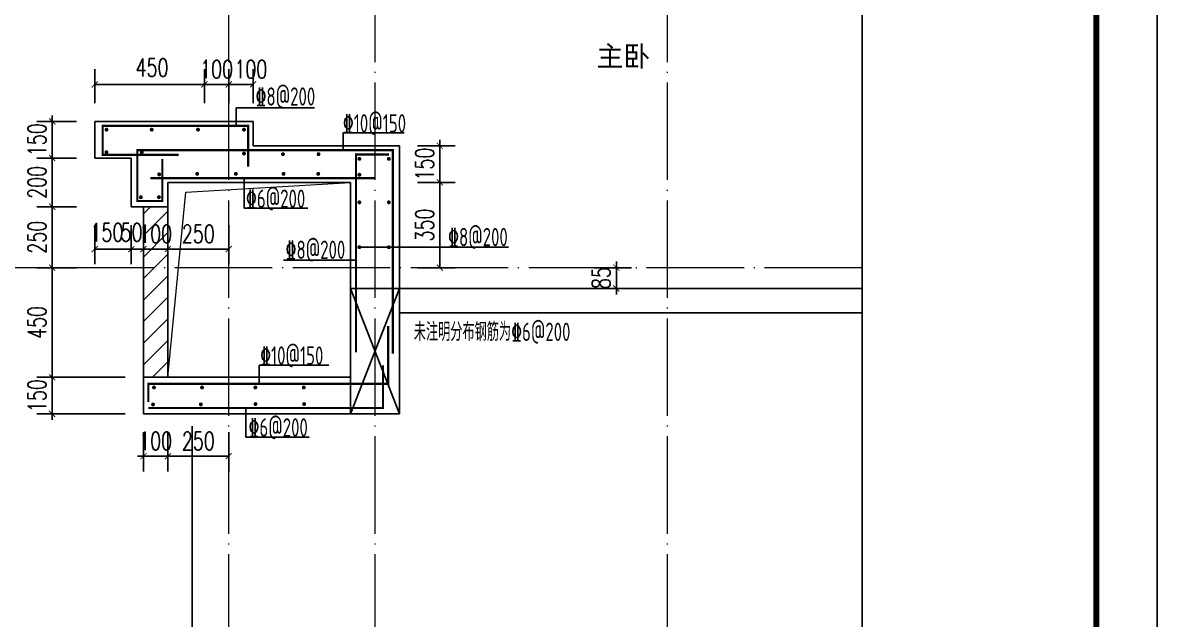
# Model space of a CAD drawing. Extents: x -461650 to 361314, y 245336 to 769729.
# Drawn here: x 219749 to 224404, y 664480 to 666928 of the extents above; entities that cross this region are included whole.
import ezdxf

# ---------------------------------------------------------------- set-up
doc = ezdxf.new("R2010")
doc.units = 0
doc.header["$LTSCALE"] = 1000
doc.linetypes.add('DOTE', pattern=[2.42, 2, -0.2, 0.02, -0.2])
doc.layers.get('0').update_dxf_attribs({"linetype": 'CONTINUOUS'})
doc.layers.get('DEFPOINTS').update_dxf_attribs({"linetype": 'CONTINUOUS'})
for name, color, linetype in [('DIM_SYMB', 3, 'CONTINUOUS'), ('PUB_DIM', 3, 'CONTINUOUS'), ('PUB_TEXT', 2, 'CONTINUOUS'), ('REIN', 6, 'CONTINUOUS'), ('S-大样-砼线', 7, 'CONTINUOUS'), ('S-引出线', 40, 'CONTINUOUS'), ('TEXT', 2, 'CONTINUOUS'), ('WALL', 5, 'CONTINUOUS'), ('yichutu', 7, 'CONTINUOUS'), ('看线', 251, 'CONTINUOUS')]:
    doc.layers.add(name, color=color, linetype=linetype)
for name, color, linetype, lineweight in [('DOTE', 19, 'DOTE', 9), ('PUB_HATCH', 8, 'CONTINUOUS', 9), ('图框', 9, 'CONTINUOUS', 18), ('立面-洞口示意', 152, 'CONTINUOUS', 13)]:
    doc.layers.add(name, color=color, linetype=linetype, lineweight=lineweight)
doc.styles.add('_TCH_DIM_T3', font='SIMPLEX', dxfattribs={"width": 0.705882, "bigfont": 'GBCBIG'})
doc.styles.add('TSSD_REIN', font='tssdeng.shx', dxfattribs={"width": 0.7, "height": 300, "bigfont": 'tssdchn.shx'})
doc.dimstyles.new('_TCH_ARCH&&25', dxfattribs={"dimtxt": 74.375, "dimasz": 25, "dimexe": 62.5, "dimexo": 75, "dimgap": 25, "dimtad": 1, "dimdec": 0, "dimzin": 0, "dimdsep": 46, "dimtxsty": '_TCH_DIM_T3', "dimblk": 'ARCHTICK', "dimcen": 0.09, "dimclrt": 7, "dimazin": 0, "dimtfac": 1, "dimtdec": 0, "dimtix": 1, "dimtmove": 2, "dimatfit": 3, "dimldrblk": 'ARCHTICK', "dimfxl": 0, "dimtolj": 1, "dimtzin": 0, "dimarcsym": 0})

# ---------------------------------------------------------------- blocks, each defined once
blk = doc.blocks.new('GFDDDDRG')
at = {"layer": '图框'}
blk.add_lwpolyline([(923309.8, -107437), (923309.8, -159999.5), (893609.8, -159999.5), (893609.8, -107437)], close=True, dxfattribs=at)
blk.add_lwpolyline([(923309.8, -107437), (923309.8, -159999.5), (893609.8, -159999.5), (893609.8, -107437)], close=True, dxfattribs=at)
at = {"layer": '图框', "const_width": 50}
blk.add_lwpolyline([(894109.8, -159499.5), (922809.8, -159499.5), (922809.8, -108687), (894109.8, -108687)], close=True, dxfattribs=at)
blk = doc.blocks.new('yct-1051-594-26275-14850-25-1002.0')
at = {"layer": 'yichutu', "color": 7}
blk.add_lwpolyline([(0, 0), (0, 14850), (26275, 14850), (26275, 0)], close=True, dxfattribs=at)
blk = doc.blocks.new('_ArchTick')
at = {"color": 0, "linetype": 'ByBlock', "const_width": 0.15}
blk.add_lwpolyline([(-0.5, -0.5), (0.5, 0.5)], dxfattribs=at)
blk = doc.blocks.new('*D2068')
at = {"layer": 'DEFPOINTS', "color": 0}
for p in [(222018.4, 665923), (222184.4, 665923), (222018.4, 665838)]:
    blk.add_point(p, dxfattribs=at)
at = {"layer": 'PUB_DIM', "color": 0, "lineweight": -2}
for p, q in [((222184.4, 665923), (222184.4, 665948)), ((222093.4, 665923), (222246.9, 665923)), ((222184.4, 665838), (222184.4, 665923)), ((222093.4, 665838), (222246.9, 665838)), ((222184.4, 665838), (222184.4, 665813))]:
    blk.add_line(p, q, dxfattribs=at)
at = {"layer": 'PUB_DIM', "color": 0, "lineweight": -2, "xscale": 25, "yscale": 25, "zscale": 25}
for p, rotation in [((222184.4, 665923), 270), ((222184.4, 665838), 90)]:
    blk.add_blockref('_ArchTick', p, dxfattribs=dict(at, rotation=rotation))
at = {"layer": 'PUB_DIM', "color": 7, "insert": (222122.2, 665880.5), "char_height": 74.38, "attachment_point": 5, "rotation": 90, "style": '_TCH_DIM_T3'}
blk.add_mtext('\\A1;85', dxfattribs=at)
blk = doc.blocks.new('*D2069')
at = {"layer": 'DEFPOINTS', "color": 0}
for p in [(220494.2, 666675.3), (220044.2, 666523), (220494.2, 666523)]:
    blk.add_point(p, dxfattribs=at)
at = {"layer": 'PUB_DIM', "color": 0, "lineweight": -2}
for p, q in [((220044.2, 666598), (220044.2, 666737.8)), ((220494.2, 666598), (220494.2, 666737.8)), ((220044.2, 666675.3), (220494.2, 666675.3))]:
    blk.add_line(p, q, dxfattribs=at)
at = {"layer": 'PUB_DIM', "color": 0, "lineweight": -2, "xscale": 25, "yscale": 25, "zscale": 25, "rotation": 180}
blk.add_blockref('_ArchTick', (220044.2, 666675.3), dxfattribs=at)
at = {"layer": 'PUB_DIM', "color": 0, "lineweight": -2, "xscale": 25, "yscale": 25, "zscale": 25}
blk.add_blockref('_ArchTick', (220494.2, 666675.3), dxfattribs=at)
at = {"layer": 'PUB_DIM', "color": 7, "insert": (220279.2, 666744.1), "char_height": 74.38, "attachment_point": 5, "style": '_TCH_DIM_T3'}
blk.add_mtext('\\A1;450', dxfattribs=at)
blk = doc.blocks.new('*D2070')
at = {"layer": 'DEFPOINTS', "color": 0}
for p in [(220594.2, 666675.3), (220494.2, 666523), (220594.2, 666523)]:
    blk.add_point(p, dxfattribs=at)
at = {"layer": 'PUB_DIM', "color": 0, "lineweight": -2}
for p, q in [((220494.2, 666598), (220494.2, 666737.8)), ((220594.2, 666598), (220594.2, 666737.8)), ((220494.2, 666675.3), (220469.2, 666675.3)), ((220494.2, 666675.3), (220594.2, 666675.3)), ((220594.2, 666675.3), (220619.2, 666675.3))]:
    blk.add_line(p, q, dxfattribs=at)
at = {"layer": 'PUB_DIM', "color": 0, "lineweight": -2, "xscale": 25, "yscale": 25, "zscale": 25}
blk.add_blockref('_ArchTick', (220494.2, 666675.3), dxfattribs=at)
at = {"layer": 'PUB_DIM', "color": 0, "lineweight": -2, "xscale": 25, "yscale": 25, "zscale": 25, "rotation": 180}
blk.add_blockref('_ArchTick', (220594.2, 666675.3), dxfattribs=at)
at = {"layer": 'PUB_DIM', "color": 7, "insert": (220544.2, 666737.5), "char_height": 74.38, "attachment_point": 5, "style": '_TCH_DIM_T3'}
blk.add_mtext('\\A1;100', dxfattribs=at)
blk = doc.blocks.new('*D2071')
at = {"layer": 'DEFPOINTS', "color": 0}
for p in [(220244.2, 665323), (220344.2, 665323), (220344.2, 665149.3)]:
    blk.add_point(p, dxfattribs=at)
at = {"layer": 'PUB_DIM', "color": 0, "lineweight": -2}
for p, q in [((220244.2, 665248), (220244.2, 665086.8)), ((220344.2, 665248), (220344.2, 665086.8)), ((220244.2, 665149.3), (220219.2, 665149.3)), ((220244.2, 665149.3), (220344.2, 665149.3)), ((220344.2, 665149.3), (220369.2, 665149.3))]:
    blk.add_line(p, q, dxfattribs=at)
at = {"layer": 'PUB_DIM', "color": 0, "lineweight": -2, "xscale": 25, "yscale": 25, "zscale": 25}
blk.add_blockref('_ArchTick', (220244.2, 665149.3), dxfattribs=at)
at = {"layer": 'PUB_DIM', "color": 0, "lineweight": -2, "xscale": 25, "yscale": 25, "zscale": 25, "rotation": 180}
blk.add_blockref('_ArchTick', (220344.2, 665149.3), dxfattribs=at)
at = {"layer": 'PUB_DIM', "color": 7, "insert": (220294.2, 665211.5), "char_height": 74.38, "attachment_point": 5, "style": '_TCH_DIM_T3'}
blk.add_mtext('\\A1;100', dxfattribs=at)
blk = doc.blocks.new('*D2072')
at = {"layer": 'DEFPOINTS', "color": 0}
for p in [(220344.2, 665323), (220594.2, 665323), (220594.2, 665149.3)]:
    blk.add_point(p, dxfattribs=at)
at = {"layer": 'PUB_DIM', "color": 0, "lineweight": -2}
for p, q in [((220344.2, 665248), (220344.2, 665086.8)), ((220594.2, 665248), (220594.2, 665086.8)), ((220344.2, 665149.3), (220594.2, 665149.3))]:
    blk.add_line(p, q, dxfattribs=at)
at = {"layer": 'PUB_DIM', "color": 0, "lineweight": -2, "xscale": 25, "yscale": 25, "zscale": 25, "rotation": 180}
blk.add_blockref('_ArchTick', (220344.2, 665149.3), dxfattribs=at)
at = {"layer": 'PUB_DIM', "color": 0, "lineweight": -2, "xscale": 25, "yscale": 25, "zscale": 25}
blk.add_blockref('_ArchTick', (220594.2, 665149.3), dxfattribs=at)
at = {"layer": 'PUB_DIM', "color": 7, "insert": (220469.2, 665211.5), "char_height": 74.38, "attachment_point": 5, "style": '_TCH_DIM_T3'}
blk.add_mtext('\\A1;250', dxfattribs=at)
blk = doc.blocks.new('*D2073')
at = {"layer": 'DEFPOINTS', "color": 0}
for p in [(219869.6, 666523), (220044.2, 666523), (220044.2, 666373)]:
    blk.add_point(p, dxfattribs=at)
at = {"layer": 'PUB_DIM', "color": 0, "lineweight": -2}
for p, q in [((219869.6, 666523), (219869.6, 666548)), ((219969.2, 666523), (219807.1, 666523)), ((219869.6, 666373), (219869.6, 666523)), ((219969.2, 666373), (219807.1, 666373)), ((219869.6, 666373), (219869.6, 666348))]:
    blk.add_line(p, q, dxfattribs=at)
at = {"layer": 'PUB_DIM', "color": 0, "lineweight": -2, "xscale": 25, "yscale": 25, "zscale": 25}
for p, rotation in [((219869.6, 666523), 270), ((219869.6, 666373), 90)]:
    blk.add_blockref('_ArchTick', p, dxfattribs=dict(at, rotation=rotation))
at = {"layer": 'PUB_DIM', "color": 7, "insert": (219807.4, 666448), "char_height": 74.38, "attachment_point": 5, "rotation": 90, "style": '_TCH_DIM_T3'}
blk.add_mtext('\\A1;150', dxfattribs=at)
blk = doc.blocks.new('*D2074')
at = {"layer": 'DEFPOINTS', "color": 0}
for p in [(219869.6, 666373), (220044.2, 666373), (220044.2, 666173)]:
    blk.add_point(p, dxfattribs=at)
at = {"layer": 'PUB_DIM', "color": 0, "lineweight": -2}
for p, q in [((219969.2, 666373), (219807.1, 666373)), ((219869.6, 666173), (219869.6, 666373)), ((219969.2, 666173), (219807.1, 666173))]:
    blk.add_line(p, q, dxfattribs=at)
at = {"layer": 'PUB_DIM', "color": 0, "lineweight": -2, "xscale": 25, "yscale": 25, "zscale": 25}
for p, rotation in [((219869.6, 666373), 90), ((219869.6, 666173), 270)]:
    blk.add_blockref('_ArchTick', p, dxfattribs=dict(at, rotation=rotation))
at = {"layer": 'PUB_DIM', "color": 7, "insert": (219807.4, 666273), "char_height": 74.38, "attachment_point": 5, "rotation": 90, "style": '_TCH_DIM_T3'}
blk.add_mtext('\\A1;200', dxfattribs=at)
blk = doc.blocks.new('*D2075')
at = {"layer": 'DEFPOINTS', "color": 0}
for p in [(219869.6, 666173), (220044.2, 666173), (220044.2, 665923)]:
    blk.add_point(p, dxfattribs=at)
at = {"layer": 'PUB_DIM', "color": 0, "lineweight": -2}
for p, q in [((219969.2, 666173), (219807.1, 666173)), ((219869.6, 665923), (219869.6, 666173)), ((219969.2, 665923), (219807.1, 665923))]:
    blk.add_line(p, q, dxfattribs=at)
at = {"layer": 'PUB_DIM', "color": 0, "lineweight": -2, "xscale": 25, "yscale": 25, "zscale": 25}
for p, rotation in [((219869.6, 666173), 90), ((219869.6, 665923), 270)]:
    blk.add_blockref('_ArchTick', p, dxfattribs=dict(at, rotation=rotation))
at = {"layer": 'PUB_DIM', "color": 7, "insert": (219807.4, 666048), "char_height": 74.38, "attachment_point": 5, "rotation": 90, "style": '_TCH_DIM_T3'}
blk.add_mtext('\\A1;250', dxfattribs=at)
blk = doc.blocks.new('*D2076')
at = {"layer": 'DEFPOINTS', "color": 0}
for p in [(219869.6, 665923), (220044.2, 665923), (220044.2, 665473)]:
    blk.add_point(p, dxfattribs=at)
at = {"layer": 'PUB_DIM', "color": 0, "lineweight": -2}
for p, q in [((219969.2, 665923), (219807.1, 665923)), ((219869.6, 665473), (219869.6, 665923)), ((219969.2, 665473), (219807.1, 665473))]:
    blk.add_line(p, q, dxfattribs=at)
at = {"layer": 'PUB_DIM', "color": 0, "lineweight": -2, "xscale": 25, "yscale": 25, "zscale": 25}
for p, rotation in [((219869.6, 665923), 90), ((219869.6, 665473), 270)]:
    blk.add_blockref('_ArchTick', p, dxfattribs=dict(at, rotation=rotation))
at = {"layer": 'PUB_DIM', "color": 7, "insert": (219807.4, 665698), "char_height": 74.38, "attachment_point": 5, "rotation": 90, "style": '_TCH_DIM_T3'}
blk.add_mtext('\\A1;450', dxfattribs=at)
blk = doc.blocks.new('*D2077')
at = {"layer": 'DEFPOINTS', "color": 0}
for p in [(220044.2, 666173), (220194.2, 666173), (220194.2, 665999.3)]:
    blk.add_point(p, dxfattribs=at)
at = {"layer": 'PUB_DIM', "color": 0, "lineweight": -2}
for p, q in [((220044.2, 666098), (220044.2, 665936.8)), ((220194.2, 666098), (220194.2, 665936.8)), ((220044.2, 665999.3), (220194.2, 665999.3))]:
    blk.add_line(p, q, dxfattribs=at)
at = {"layer": 'PUB_DIM', "color": 0, "lineweight": -2, "xscale": 25, "yscale": 25, "zscale": 25, "rotation": 180}
blk.add_blockref('_ArchTick', (220044.2, 665999.3), dxfattribs=at)
at = {"layer": 'PUB_DIM', "color": 0, "lineweight": -2, "xscale": 25, "yscale": 25, "zscale": 25}
blk.add_blockref('_ArchTick', (220194.2, 665999.3), dxfattribs=at)
at = {"layer": 'PUB_DIM', "color": 7, "insert": (220094.2, 666068), "char_height": 74.38, "attachment_point": 5, "style": '_TCH_DIM_T3'}
blk.add_mtext('\\A1;150', dxfattribs=at)
blk = doc.blocks.new('*D2078')
at = {"layer": 'DEFPOINTS', "color": 0}
for p in [(220194.2, 666173), (220244.2, 666173), (220244.2, 665999.3)]:
    blk.add_point(p, dxfattribs=at)
at = {"layer": 'PUB_DIM', "color": 0, "lineweight": -2}
for p, q in [((220194.2, 666098), (220194.2, 665936.8)), ((220244.2, 666098), (220244.2, 665936.8)), ((220194.2, 665999.3), (220169.2, 665999.3)), ((220194.2, 665999.3), (220244.2, 665999.3)), ((220244.2, 665999.3), (220269.2, 665999.3))]:
    blk.add_line(p, q, dxfattribs=at)
at = {"layer": 'PUB_DIM', "color": 0, "lineweight": -2, "xscale": 25, "yscale": 25, "zscale": 25}
blk.add_blockref('_ArchTick', (220194.2, 665999.3), dxfattribs=at)
at = {"layer": 'PUB_DIM', "color": 0, "lineweight": -2, "xscale": 25, "yscale": 25, "zscale": 25, "rotation": 180}
blk.add_blockref('_ArchTick', (220244.2, 665999.3), dxfattribs=at)
at = {"layer": 'PUB_DIM', "color": 7, "insert": (220195.5, 666068), "char_height": 74.38, "attachment_point": 5, "style": '_TCH_DIM_T3'}
blk.add_mtext('\\A1;50', dxfattribs=at)
blk = doc.blocks.new('*D2079')
at = {"layer": 'DEFPOINTS', "color": 0}
for p in [(220244.2, 666173), (220344.2, 666173), (220344.2, 665999.3)]:
    blk.add_point(p, dxfattribs=at)
at = {"layer": 'PUB_DIM', "color": 0, "lineweight": -2}
for p, q in [((220244.2, 666098), (220244.2, 665936.8)), ((220344.2, 666098), (220344.2, 665936.8)), ((220244.2, 665999.3), (220219.2, 665999.3)), ((220244.2, 665999.3), (220344.2, 665999.3)), ((220344.2, 665999.3), (220369.2, 665999.3))]:
    blk.add_line(p, q, dxfattribs=at)
at = {"layer": 'PUB_DIM', "color": 0, "lineweight": -2, "xscale": 25, "yscale": 25, "zscale": 25}
blk.add_blockref('_ArchTick', (220244.2, 665999.3), dxfattribs=at)
at = {"layer": 'PUB_DIM', "color": 0, "lineweight": -2, "xscale": 25, "yscale": 25, "zscale": 25, "rotation": 180}
blk.add_blockref('_ArchTick', (220344.2, 665999.3), dxfattribs=at)
at = {"layer": 'PUB_DIM', "color": 7, "insert": (220294.2, 666061.5), "char_height": 74.38, "attachment_point": 5, "style": '_TCH_DIM_T3'}
blk.add_mtext('\\A1;100', dxfattribs=at)
blk = doc.blocks.new('*D2080')
at = {"layer": 'DEFPOINTS', "color": 0}
for p in [(220344.2, 666173), (220594.2, 666173), (220594.2, 665999.3)]:
    blk.add_point(p, dxfattribs=at)
at = {"layer": 'PUB_DIM', "color": 0, "lineweight": -2}
for p, q in [((220344.2, 666098), (220344.2, 665936.8)), ((220594.2, 666098), (220594.2, 665936.8)), ((220344.2, 665999.3), (220594.2, 665999.3))]:
    blk.add_line(p, q, dxfattribs=at)
at = {"layer": 'PUB_DIM', "color": 0, "lineweight": -2, "xscale": 25, "yscale": 25, "zscale": 25, "rotation": 180}
blk.add_blockref('_ArchTick', (220344.2, 665999.3), dxfattribs=at)
at = {"layer": 'PUB_DIM', "color": 0, "lineweight": -2, "xscale": 25, "yscale": 25, "zscale": 25}
blk.add_blockref('_ArchTick', (220594.2, 665999.3), dxfattribs=at)
at = {"layer": 'PUB_DIM', "color": 7, "insert": (220469.2, 666061.5), "char_height": 74.38, "attachment_point": 5, "style": '_TCH_DIM_T3'}
blk.add_mtext('\\A1;250', dxfattribs=at)
blk = doc.blocks.new('*D2099')
at = {"layer": 'DEFPOINTS', "color": 0}
for p in [(221294.2, 666273), (221460.2, 666273), (221294.2, 665923)]:
    blk.add_point(p, dxfattribs=at)
at = {"layer": 'PUB_DIM', "color": 0, "lineweight": -2}
for p, q in [((221369.2, 666273), (221522.7, 666273)), ((221460.2, 665923), (221460.2, 666273)), ((221369.2, 665923), (221522.7, 665923))]:
    blk.add_line(p, q, dxfattribs=at)
at = {"layer": 'PUB_DIM', "color": 0, "lineweight": -2, "xscale": 25, "yscale": 25, "zscale": 25}
for p, rotation in [((221460.2, 666273), 90), ((221460.2, 665923), 270)]:
    blk.add_blockref('_ArchTick', p, dxfattribs=dict(at, rotation=rotation))
at = {"layer": 'PUB_DIM', "color": 7, "insert": (221398, 666098), "char_height": 74.38, "attachment_point": 5, "rotation": 90, "style": '_TCH_DIM_T3'}
blk.add_mtext('\\A1;350', dxfattribs=at)
blk = doc.blocks.new('*D2100')
at = {"layer": 'DEFPOINTS', "color": 0}
for p in [(221294.2, 666423), (221460.2, 666423), (221294.2, 666273)]:
    blk.add_point(p, dxfattribs=at)
at = {"layer": 'PUB_DIM', "color": 0, "lineweight": -2}
for p, q in [((221460.2, 666423), (221460.2, 666448)), ((221369.2, 666423), (221522.7, 666423)), ((221460.2, 666273), (221460.2, 666423)), ((221369.2, 666273), (221522.7, 666273)), ((221460.2, 666273), (221460.2, 666248))]:
    blk.add_line(p, q, dxfattribs=at)
at = {"layer": 'PUB_DIM', "color": 0, "lineweight": -2, "xscale": 25, "yscale": 25, "zscale": 25}
for p, rotation in [((221460.2, 666423), 270), ((221460.2, 666273), 90)]:
    blk.add_blockref('_ArchTick', p, dxfattribs=dict(at, rotation=rotation))
at = {"layer": 'PUB_DIM', "color": 7, "insert": (221398, 666348), "char_height": 74.38, "attachment_point": 5, "rotation": 90, "style": '_TCH_DIM_T3'}
blk.add_mtext('\\A1;150', dxfattribs=at)
blk = doc.blocks.new('*D2101')
at = {"layer": 'DEFPOINTS', "color": 0}
for p in [(220694.2, 666675.3), (220594.2, 666523), (220694.2, 666523)]:
    blk.add_point(p, dxfattribs=at)
at = {"layer": 'PUB_DIM', "color": 0, "lineweight": -2}
for p, q in [((220594.2, 666598), (220594.2, 666737.8)), ((220694.2, 666598), (220694.2, 666737.8)), ((220594.2, 666675.3), (220694.2, 666675.3))]:
    blk.add_line(p, q, dxfattribs=at)
at = {"layer": 'PUB_DIM', "color": 0, "lineweight": -2, "xscale": 25, "yscale": 25, "zscale": 25, "rotation": 180}
blk.add_blockref('_ArchTick', (220594.2, 666675.3), dxfattribs=at)
at = {"layer": 'PUB_DIM', "color": 0, "lineweight": -2, "xscale": 25, "yscale": 25, "zscale": 25}
blk.add_blockref('_ArchTick', (220694.2, 666675.3), dxfattribs=at)
at = {"layer": 'PUB_DIM', "color": 7, "insert": (220684.8, 666737.5), "char_height": 74.38, "attachment_point": 5, "style": '_TCH_DIM_T3'}
blk.add_mtext('\\A1;100', dxfattribs=at)
blk = doc.blocks.new('FSDFSFSFSFEFSFESF')
at = {"layer": '看线'}
blk.add_line((1114228.3, 467393.4), (1114228.3, 465805.1), dxfattribs=at)
blk = doc.blocks.new('*D2106')
at = {"layer": 'DEFPOINTS', "color": 0}
for p in [(219869.6, 665473), (220244.2, 665473), (220244.2, 665323)]:
    blk.add_point(p, dxfattribs=at)
at = {"layer": 'PUB_DIM', "color": 0, "lineweight": -2}
for p, q in [((220169.2, 665473), (219807.1, 665473)), ((219869.6, 665473), (219869.6, 665498)), ((219869.6, 665323), (219869.6, 665473)), ((220169.2, 665323), (219807.1, 665323)), ((219869.6, 665323), (219869.6, 665298))]:
    blk.add_line(p, q, dxfattribs=at)
at = {"layer": 'PUB_DIM', "color": 0, "lineweight": -2, "xscale": 25, "yscale": 25, "zscale": 25}
for p, rotation in [((219869.6, 665473), 270), ((219869.6, 665323), 90)]:
    blk.add_blockref('_ArchTick', p, dxfattribs=dict(at, rotation=rotation))
at = {"layer": 'PUB_DIM', "color": 7, "insert": (219807.4, 665398), "char_height": 74.38, "attachment_point": 5, "rotation": 90, "style": '_TCH_DIM_T3'}
blk.add_mtext('\\A1;150', dxfattribs=at)

msp = doc.modelspace()

# ---------------------------------------------------------------- hatches: boundary and pattern name
at = {"layer": 'PUB_HATCH'}
h = msp.add_hatch(dxfattribs=at)
h.set_pattern_fill('普通砖', color=256, scale=25, style=0)
h.set_pattern_definition([(45, (-184476.647, 828610.89), (-44.1941915, 44.1941915), [])])
h.paths.add_polyline_path([(220244.21, 665472.98), (220344.21, 665472.98), (220344.21, 666172.98), (220244.21, 666172.98)])

# ---------------------------------------------------------------- linework, layer by layer
at = {"layer": 'DIM_SYMB'}
msp.add_lwpolyline([(223192.73, 678042.98), (223192.73, 668411.11), (223245.23, 668392), (223140.23, 668373.48), (223192.73, 668354.86), (223192.73, 658722.98)], dxfattribs=at)
at = {"layer": 'DOTE', "color": 1, "linetype": 'DOTE', "ltscale": 0.2}
for p, q in [((220594.21, 659022.98), (220594.21, 678622.98)), ((221194.21, 659022.98), (221194.21, 678622.98)), ((222394.21, 659022.98), (222394.21, 678622.98)), ((223192.73, 665922.98), (219424.01, 665922.98))]:
    msp.add_line(p, q, dxfattribs=at)
at = {"layer": 'REIN', "const_width": 9}
for points in [[(220673.86, 666337.8), (220673.86, 666504.73), (220076.73, 666504.73), (220076.73, 666386.24), (220388.39, 666386.24)], [(220321.56, 666369.21), (220321.56, 666196.85), (220218.9, 666196.85), (220218.9, 666405.46), (221267.46, 666405.46), (221267.46, 665570.45)], [(221116.36, 665576.06), (221116.36, 666387.19), (221251.08, 666387.19)], [(220271.9, 666290.52), (221193.09, 666290.52)], [(220263.96, 665371.52), (220263.96, 665446.38), (221248.06, 665446.38), (221248.06, 665683.32)], [(220264.83, 665347.2), (221226.87, 665347.2), (221226.87, 665522.19)]]:
    msp.add_lwpolyline(points, dxfattribs=at)
at = {"layer": 'REIN', "const_width": 8}
for points in [[(220088.49, 666489.56, 1), (220096.49, 666489.56, 1)], [(220273.93, 666489.56, 1), (220281.93, 666489.56, 1)], [(220464.08, 666489.56, 1), (220472.08, 666489.56, 1)], [(220652.66, 666489.56, 1), (220660.66, 666489.56, 1)], [(220088.49, 666397.03, 1), (220096.49, 666397.03, 1)], [(220233.41, 666397.03, 1), (220241.41, 666397.03, 1)], [(220652.66, 666391.3, 1), (220660.66, 666391.3, 1)], [(220812.45, 666388.74, 1), (220820.45, 666388.74, 1)], [(220958.46, 666388.74, 1), (220966.46, 666388.74, 1)], [(221126.11, 666369.54, 1), (221134.11, 666369.54, 1)], [(221246.83, 666369.54, 1), (221254.83, 666369.54, 1)], [(220304.82, 666305.88, 1), (220312.82, 666305.88, 1)], [(220460.7, 666307.93, 1), (220468.7, 666307.93, 1)], [(220619.13, 666307.93, 1), (220627.13, 666307.93, 1)], [(220814.91, 666307.93, 1), (220822.91, 666307.93, 1)], [(220957.2, 666307.93, 1), (220965.2, 666307.93, 1)], [(221126.11, 666304.4, 1), (221134.11, 666304.4, 1)], [(220229.5, 666212.12, 1), (220237.5, 666212.12, 1)], [(220303.71, 666212.12, 1), (220311.71, 666212.12, 1)], [(221126.11, 666191.19, 1), (221134.11, 666191.19, 1)], [(221246.83, 666191.19, 1), (221254.83, 666191.19, 1)], [(221126.11, 666007.05, 1), (221134.11, 666007.05, 1)], [(221246.83, 666007.05, 1), (221254.83, 666007.05, 1)], [(220283.33, 665431.32, 1), (220291.33, 665431.32, 1)], [(220480.42, 665431.32, 1), (220488.42, 665431.32, 1)], [(220699.46, 665431.32, 1), (220707.46, 665431.32, 1)], [(220897.99, 665431.32, 1), (220905.99, 665431.32, 1)], [(220279.68, 665361.61, 1), (220287.68, 665361.61, 1)], [(220475.64, 665361.77, 1), (220483.64, 665361.77, 1)], [(220699.78, 665363.16, 1), (220707.78, 665363.16, 1)], [(220899.37, 665363.16, 1), (220907.37, 665363.16, 1)]]:
    msp.add_lwpolyline(points, format="xyb", close=True, dxfattribs=at)
at = {"layer": 'S-大样-砼线'}
for p, q in [((221094.21, 665837.98), (221294.21, 665322.98)), ((221294.21, 665837.98), (221094.21, 665322.98))]:
    msp.add_line(p, q, dxfattribs=at)
msp.add_lwpolyline([(221294.21, 665837.98), (221094.21, 665837.98), (221094.21, 665322.98), (221294.21, 665322.98)], close=True, dxfattribs=at)
at = {"layer": 'S-引出线'}
for p, q in [((220625.08, 666504.73), (220625.08, 666578.79)), ((220625.08, 666578.79), (220945.38, 666578.79)), ((220657.25, 666290.52), (220657.25, 666167.12)), ((220657.25, 666167.12), (220918.46, 666167.12)), ((221130.11, 666007.05), (221741.92, 666007.05)), ((220819.1, 665953.99), (221116.36, 665953.99)), ((220719.09, 665523.32), (220719.09, 665446.38)), ((220719.09, 665523.32), (221004.71, 665523.32)), ((220663.85, 665347.2), (220663.85, 665227.04)), ((220663.85, 665227.04), (220924.51, 665227.04))]:
    msp.add_line(p, q, dxfattribs=at)
msp.add_lwpolyline([(221063.08, 666405.46), (221063.08, 666476.3), (221314.21, 666476.3)], dxfattribs=at)
at = {"layer": 'WALL'}
for p, q in [((220694.21, 666522.98), (220044.21, 666522.98)), ((220044.21, 666522.98), (220044.21, 666372.98)), ((220694.21, 666422.98), (220694.21, 666522.98)), ((221294.21, 666422.98), (220694.21, 666422.98)), ((221294.21, 665837.98), (221294.21, 666422.98)), ((220044.21, 666372.98), (220194.21, 666372.98)), ((220194.21, 666372.98), (220194.21, 666172.98)), ((220344.21, 666172.98), (220344.21, 666272.98)), ((220344.21, 666272.98), (220348.28, 666272.98)), ((220348.28, 666272.98), (220694.21, 666272.98)), ((221094.21, 666272.98), (220694.21, 666272.98)), ((221094.21, 665837.98), (221094.21, 666272.98)), ((220194.21, 666172.98), (220344.21, 666172.98)), ((220244.21, 665472.98), (220244.21, 666172.98)), ((220344.21, 665472.98), (220344.21, 666172.98)), ((221094.21, 665422.98), (221094.21, 665837.98)), ((223192.73, 665837.98), (221294.21, 665837.98)), ((223192.73, 665737.98), (223192.73, 665837.98)), ((223192.73, 665737.98), (221294.21, 665737.98)), ((221294.21, 665322.98), (221294.21, 665737.98)), ((221094.21, 665472.98), (220244.21, 665472.98)), ((220244.21, 665322.98), (220244.21, 665472.98)), ((220244.21, 665472.98), (220344.21, 665472.98)), ((221294.21, 665322.98), (220244.21, 665322.98))]:
    msp.add_line(p, q, dxfattribs=at)
at = {"layer": '立面-洞口示意'}
msp.add_lwpolyline([(220344.21, 665472.98), (220418.67, 666232.35), (221094.21, 666272.98)], dxfattribs=at)

# ---------------------------------------------------------------- block references
at = {"xscale": 0.5, "yscale": 0.5, "zscale": 0.5}
msp.add_blockref('GFDDDDRG', (-237251.04, 734849.49), dxfattribs=at)
msp.add_blockref('FSDFSFSFSFEFSFESF', (-893784.07, 197879.61))
at = {"layer": 'yichutu', "rotation": 270}
msp.add_blockref('yct-1051-594-26275-14850-25-1002.0', (209553.85, 681131.01), dxfattribs=at)

# ---------------------------------------------------------------- texts
at = {"layer": 'PUB_TEXT'}
msp.add_text('主卧', height=84.397, dxfattribs=at).set_placement((222103.42, 666748.61))
at = {"layer": 'TEXT', "style": 'TSSD_REIN', "width": 0.7}
for s, p in [('%%1328@200', (220703.82, 666587.94)), ('%%13210@150', (221062.03, 666477.84)), ('%%1326@200', (220664.51, 666168.53)), ('%%1328@200', (221493.86, 666011.16)), ('%%1328@200', (220827.11, 665959.02)), ('未注明分布钢筋为%%1326@200', (221353.41, 665622.24)), ('%%13210@150', (220722.62, 665524.97)), ('%%1326@200', (220674.96, 665229.87))]:
    msp.add_text(s, height=75, rotation=0, dxfattribs=at).set_placement(p)

# ---------------------------------------------------------------- dimensions: what is measured, and where the dimension line sits
at = {"layer": 'PUB_DIM'}
for base, p1, p2, picture, middle in [((220494.21, 666675.31), (220044.21, 666522.98), (220494.21, 666522.98), '*D2069', (220279.21, 666744.06)), ((220194.21, 665999.27), (220044.21, 666172.98), (220194.21, 666172.98), '*D2077', (220094.16, 666068.02)), ((220244.21, 665999.27), (220194.21, 666172.98), (220244.21, 666172.98), '*D2078', (220195.46, 666068.02))]:
    dim = msp.add_linear_dim(base=base, p1=p1, p2=p2, angle=360, dimstyle='_TCH_ARCH&&25', dxfattribs=at)
    dim.commit()
    dim.dimension.update_dxf_attribs({"geometry": picture, "text_midpoint": middle, "dimtype": 161})
for p1, p2, distance, picture, middle in [((220494.21, 666522.98), (220594.21, 666522.98), 152.32, '*D2070', (220544.21, 666737.49)), ((220044.21, 666372.98), (220044.21, 666522.98), 174.61, '*D2073', (219807.41, 666447.98)), ((220044.21, 666172.98), (220044.21, 666372.98), 174.61, '*D2074', (219807.41, 666272.98)), ((221294.21, 665922.98), (221294.21, 666272.98), -165.96, '*D2099', (221397.98, 666097.98)), ((220044.21, 665922.98), (220044.21, 666172.98), 174.61, '*D2075', (219807.41, 666047.98)), ((220244.21, 666172.98), (220344.21, 666172.98), -173.71, '*D2079', (220294.21, 666061.46)), ((220344.21, 666172.98), (220594.21, 666172.98), -173.71, '*D2080', (220469.21, 666061.46)), ((220044.21, 665472.98), (220044.21, 665922.98), 174.61, '*D2076', (219807.41, 665697.98)), ((222018.43, 665837.98), (222018.43, 665922.98), -165.96, '*D2068', (222122.21, 665880.48)), ((220244.21, 665322.98), (220344.21, 665322.98), -173.71, '*D2071', (220294.21, 665211.46)), ((220344.21, 665322.98), (220594.21, 665322.98), -173.71, '*D2072', (220469.21, 665211.46))]:
    dim = msp.add_aligned_dim(p1=p1, p2=p2, distance=distance, dimstyle='_TCH_ARCH&&25', dxfattribs=at)
    dim.commit()
    dim.dimension.update_dxf_attribs({"geometry": picture, "text_midpoint": middle})
dim = msp.add_linear_dim(base=(220694.21, 666675.31), p1=(220594.21, 666522.98), p2=(220694.21, 666522.98), dimstyle='_TCH_ARCH&&25', dxfattribs=at)
dim.commit()
dim.dimension.update_dxf_attribs({"geometry": '*D2101', "text_midpoint": (220684.78, 666737.49), "dimtype": 160})
for base, p1, p2, picture, middle in [((221460.17, 666422.98), (221294.21, 666272.98), (221294.21, 666422.98), '*D2100', (221397.98, 666347.98)), ((219869.59, 665472.98), (220244.21, 665322.98), (220244.21, 665472.98), '*D2106', (219807.41, 665397.98))]:
    dim = msp.add_linear_dim(base=base, p1=p1, p2=p2, angle=90, dimstyle='_TCH_ARCH&&25', dxfattribs=at)
    dim.commit()
    dim.dimension.update_dxf_attribs({"geometry": picture, "text_midpoint": middle})

doc.saveas('drawing.dxf')
